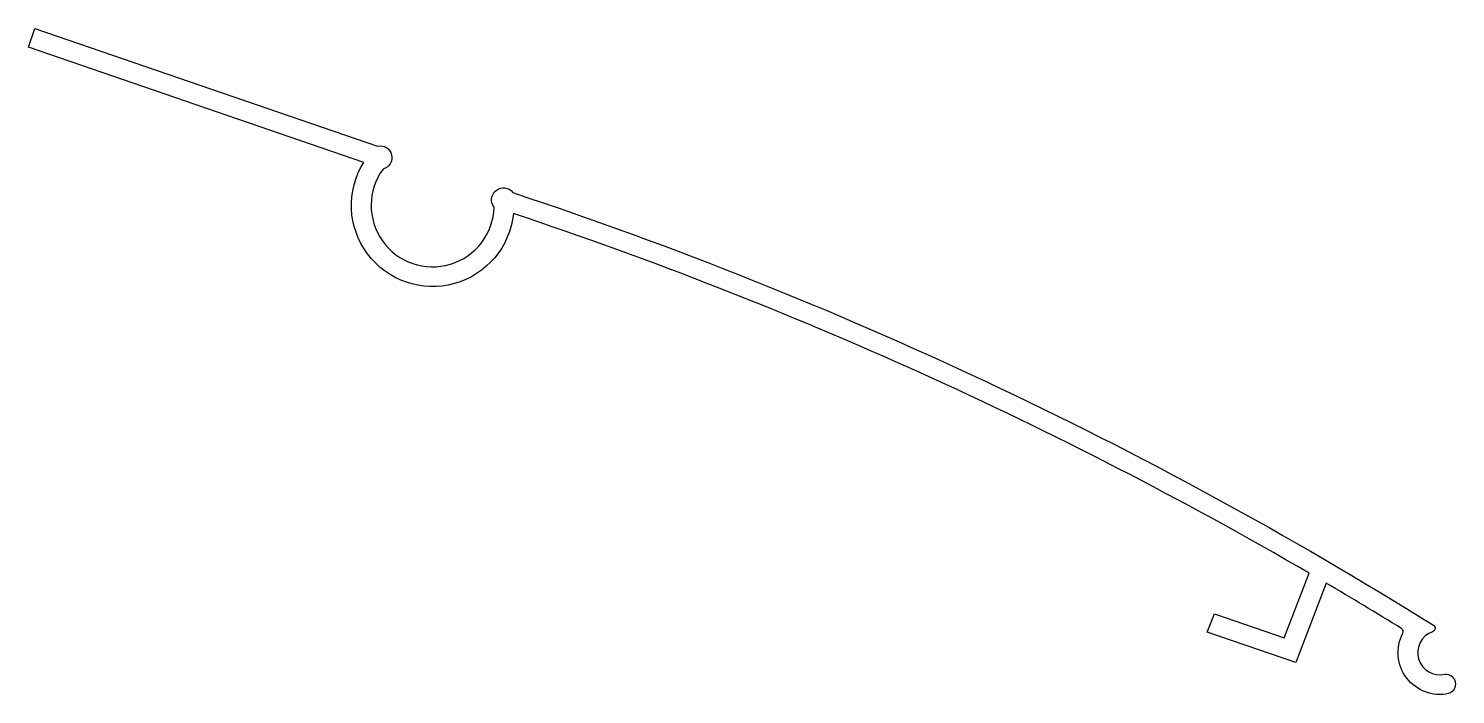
# Model space of a CAD drawing. Extents: x 599 to 715, y 365 to 419.
import ezdxf

# ---------------------------------------------------------------- set-up
doc = ezdxf.new("R2010")
doc.units = 0
doc.layers.get('0').update_dxf_attribs({"linetype": 'CONTINUOUS'})

msp = doc.modelspace()

# ---------------------------------------------------------------- linework, layer by layer
at = {"color": 7, "linetype": 'CONTINUOUS'}
msp.add_lwpolyline([(701.32, 369.32), (703.33, 374.57, 0.051289), (638.65, 403.79, -1.258558), (626.48, 407.95), (599.23, 417.31), (599.75, 418.83), (627.6, 409.26, -1), (628.05, 407.41, 1.357456), (637.08, 404.31, -1), (638.6, 405.51, -0.000717), (638.6, 405.49, -0.059539), (713.45, 370.33, -0.607207), (713.38, 369.81, 0.952366), (714.39, 366.36, -0.870032), (714.68, 364.78, -0.634057), (710.95, 369.68, 0.392979), (710.84, 370.07, 0.005145), (704.73, 373.75), (702.26, 367.3), (695.06, 369.76), (695.64, 371.25)], format="xyb", close=True, dxfattribs=at)

doc.saveas('drawing.dxf')
